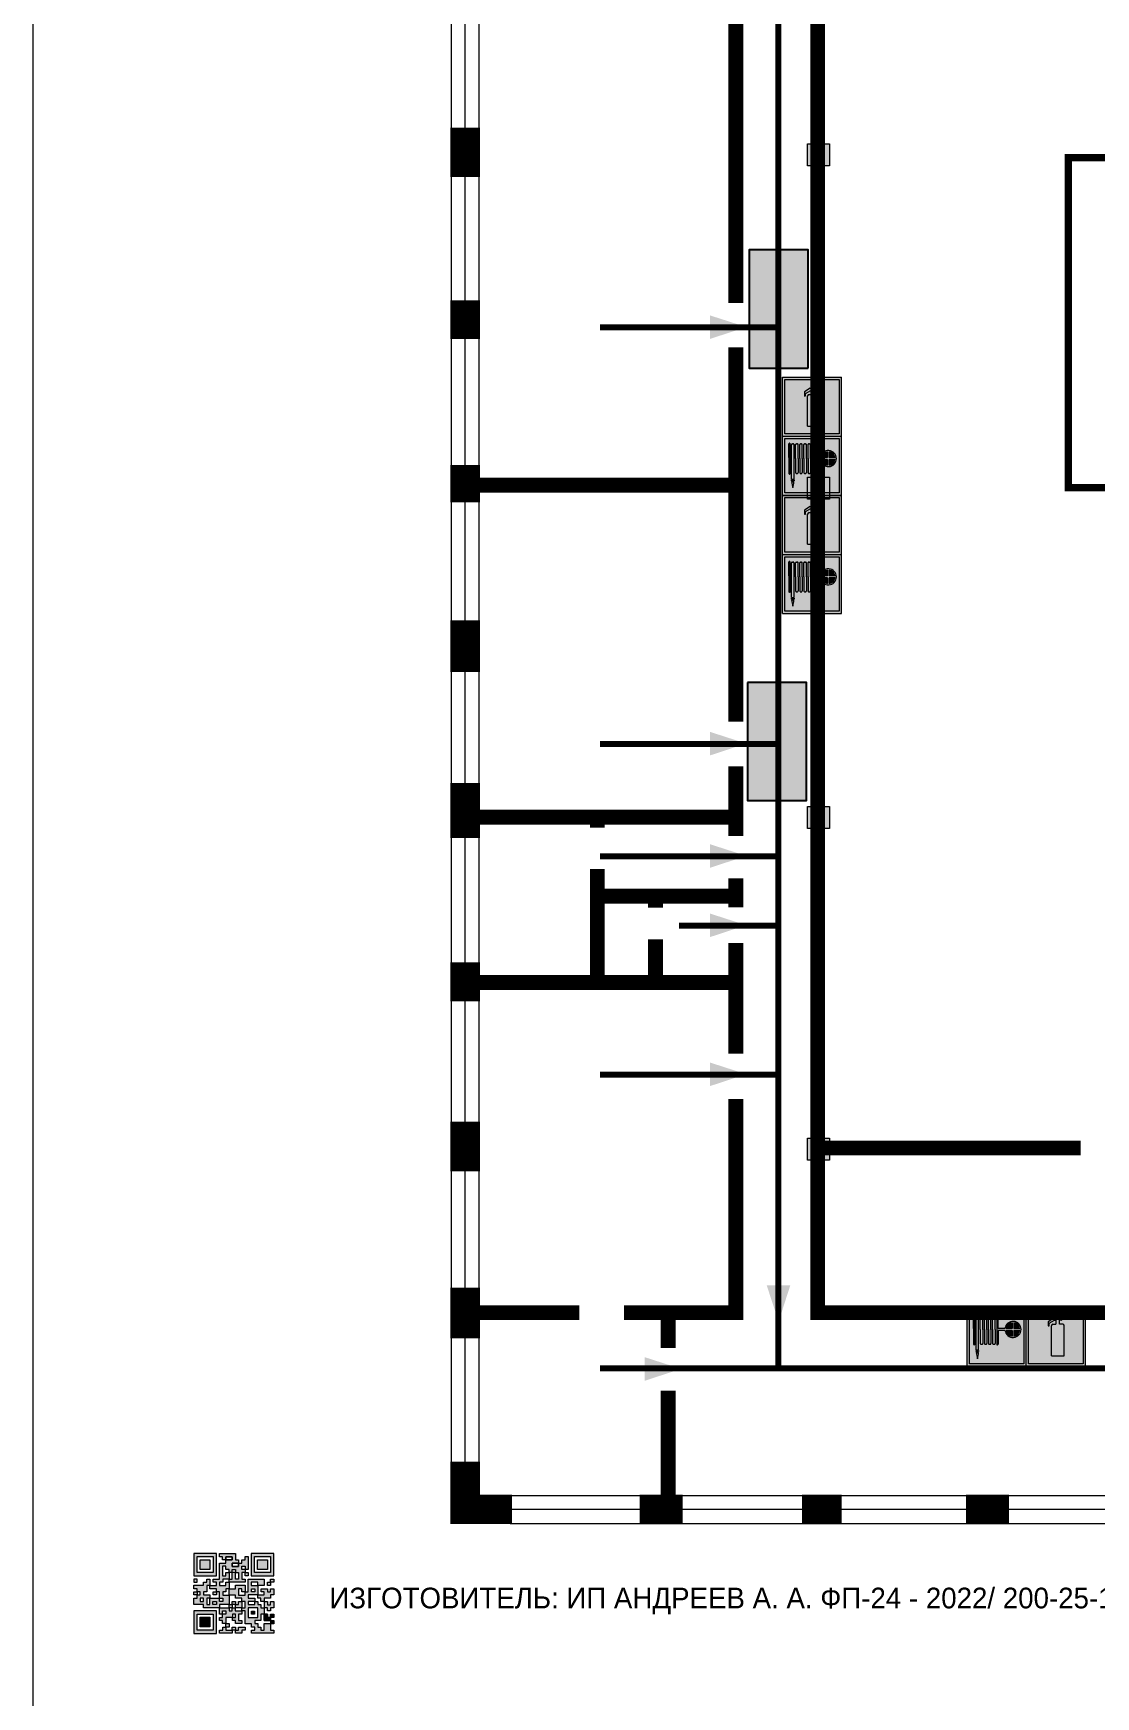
# Model space of a CAD drawing. Header units: millimetres. Extents: x 13810 to 67229, y 12374 to 21950.
# Drawn here: x 22937 to 23080.8, y 14158.6 to 14383.7 of the extents above; entities that cross this region are included whole.
import ezdxf

# ---------------------------------------------------------------- set-up
doc = ezdxf.new("R2010")
doc.units = ezdxf.units.MM
doc.layers.add('План_Штампы', color=7, linetype='Continuous')
doc.styles.add('обычный', font='arial.ttf')

# ---------------------------------------------------------------- blocks, each defined once
blk = doc.blocks.new('QR')
at = {"lineweight": 0}
h = blk.add_hatch(color=256, dxfattribs=at)
h.dxf.hatch_style = 1
h.paths.add_polyline_path([(9241.16, 2687.38), (9242.01, 2687.38), (9242.01, 2687.83), (9241.59, 2687.83), (9241.59, 2688.68), (9239.45, 2688.68), (9239.45, 2688.25), (9239.86, 2688.25), (9239.86, 2687.83), (9240.29, 2687.83), (9240.29, 2688.25), (9241.16, 2688.25), (9241.16, 2687.83), (9240.29, 2687.83), (9240.29, 2687.38), (9239.45, 2687.38), (9239.45, 2685.22), (9238.57, 2685.22), (9238.57, 2684.8), (9239.02, 2684.8), (9239.02, 2684.37), (9238.13, 2684.37), (9238.13, 2683.92), (9239.02, 2683.92), (9239.02, 2683.5), (9239.44, 2683.5), (9239.44, 2682.64), (9239.87, 2682.64), (9239.87, 2682.18), (9239.44, 2682.18), (9239.44, 2682.64), (9238.13, 2682.64), (9238.13, 2681.76), (9237.71, 2681.76), (9237.71, 2682.64), (9238.13, 2682.64), (9238.13, 2683.07), (9237.27, 2683.07), (9237.27, 2683.51), (9237.71, 2683.51), (9237.71, 2684.37), (9238.13, 2684.37), (9238.13, 2685.22), (9237.71, 2685.22), (9237.71, 2684.8), (9237.28, 2684.8), (9237.28, 2684.38), (9235.98, 2684.38), (9235.98, 2683.92), (9236.4, 2683.92), (9236.4, 2683.49), (9236.84, 2683.49), (9236.84, 2683.07), (9236.4, 2683.07), (9236.4, 2682.64), (9235.98, 2682.64), (9235.98, 2681.76), (9237.29, 2681.76), (9237.29, 2681.33), (9239.43, 2681.33), (9239.43, 2681.76), (9240.74, 2681.76), (9240.74, 2683.05), (9239.87, 2683.05), (9239.87, 2683.5), (9240.29, 2683.5), (9240.29, 2683.91), (9240.74, 2683.91), (9240.74, 2684.81), (9240.29, 2684.81), (9240.29, 2684.79), (9240.29, 2684.37), (9239.45, 2684.37), (9239.45, 2684.8), (9239.87, 2684.8), (9239.87, 2685.21), (9240.74, 2685.21), (9240.74, 2686.1), (9240.29, 2686.1), (9240.29, 2685.64), (9239.86, 2685.64), (9239.86, 2686.95), (9240.29, 2686.95), (9240.29, 2686.52), (9240.74, 2686.52), (9240.74, 2686.1), (9241.16, 2686.1), (9241.16, 2686.53), (9241.59, 2686.53), (9241.59, 2686.1), (9242.02, 2686.1), (9242.02, 2685.21), (9241.59, 2685.21), (9241.59, 2686.1), (9241.16, 2686.1), (9241.16, 2685.21), (9240.74, 2685.21), (9240.74, 2684.81), (9242.89, 2684.81), (9242.89, 2685.22), (9242.47, 2685.22), (9242.47, 2686.11), (9242.89, 2686.11), (9242.89, 2686.52), (9242.46, 2686.52), (9242.46, 2686.95), (9242.89, 2686.95), (9242.89, 2686.52), (9243.32, 2686.52), (9243.32, 2688.26), (9242.9, 2688.26), (9242.9, 2687.83), (9242.47, 2687.83), (9242.47, 2687.38), (9242.01, 2687.38), (9242.01, 2686.94), (9241.16, 2686.94)])
h.paths.add_polyline_path([(9239.02, 2682.18), (9239.02, 2681.76), (9238.54, 2681.76), (9238.54, 2682.18)], flags=16)
h.paths.add_polyline_path([(9237.27, 2682.65), (9237.27, 2682.19), (9236.83, 2682.19), (9236.83, 2682.65)], flags=16)
h = blk.add_hatch(color=256, dxfattribs=at)
h.dxf.hatch_style = 1
h.paths.add_polyline_path([(9238.15, 2687.83), (9236.83, 2687.83), (9236.83, 2686.52), (9238.15, 2686.52)], flags=0)
h.paths.add_polyline_path([(9239.01, 2685.65), (9239.01, 2688.68), (9235.98, 2688.68), (9235.98, 2685.65)])
h.paths.add_polyline_path([(9236.41, 2686.1), (9236.41, 2688.26), (9238.56, 2688.26), (9238.56, 2686.1)], flags=16)
h.paths.add_polyline_path([(9236.83, 2686.52), (9236.83, 2687.83), (9238.15, 2687.83), (9238.15, 2686.52)], flags=0)
h = blk.add_hatch(color=256, dxfattribs=at)
h.dxf.hatch_style = 1
h.paths.add_polyline_path([(9238.15, 2686.52), (9238.15, 2687.83), (9236.83, 2687.83), (9236.83, 2686.52)])
h.paths.add_polyline_path([(9245.91, 2686.52), (9245.91, 2687.83), (9244.59, 2687.83), (9244.59, 2686.52)], flags=0)
h.paths.add_polyline_path([(9246.77, 2685.65), (9246.77, 2688.68), (9243.74, 2688.68), (9243.74, 2685.65)])
h.paths.add_polyline_path([(9244.17, 2686.1), (9244.17, 2688.26), (9246.32, 2688.26), (9246.32, 2686.1)], flags=16)
h.paths.add_polyline_path([(9244.59, 2686.52), (9244.59, 2687.83), (9245.91, 2687.83), (9245.91, 2686.52)], flags=0)
h = blk.add_hatch(color=256, dxfattribs=at)
h.dxf.hatch_style = 1
h.paths.add_polyline_path([(9240.75, 2681.76), (9240.75, 2681.35), (9241.17, 2681.35), (9241.17, 2681.76)])
h.paths.add_polyline_path([(9241.6, 2682.18), (9241.17, 2682.18), (9241.17, 2681.76), (9241.6, 2681.76)])
h.paths.add_polyline_path([(9242.47, 2681.34), (9242.47, 2682.19), (9242.02, 2682.19), (9242.02, 2681.76), (9241.6, 2681.76), (9241.6, 2681.34)])
h.paths.add_polyline_path([(9239.87, 2678.3), (9239.44, 2678.3), (9239.44, 2677.89), (9241.17, 2677.89), (9241.17, 2678.3), (9240.28, 2678.3), (9240.28, 2678.73), (9239.87, 2678.73)])
h.paths.add_polyline_path([(9240.75, 2678.73), (9240.75, 2679.19), (9240.28, 2679.19), (9240.28, 2678.73)])
h.paths.add_polyline_path([(9241.6, 2678.73), (9241.17, 2678.73), (9241.17, 2678.3), (9241.6, 2678.3)])
h.paths.add_polyline_path([(9242.02, 2678.3), (9241.6, 2678.3), (9241.6, 2677.89), (9242.48, 2677.89), (9242.48, 2678.31), (9242.9, 2678.31), (9242.9, 2678.73), (9242.02, 2678.73)])
h.paths.add_polyline_path([(9246.36, 2684.37), (9246.36, 2684.79), (9245.93, 2684.79), (9245.93, 2684.37)])
h.paths.add_polyline_path([(9246.78, 2685.2), (9246.36, 2685.2), (9246.36, 2684.79), (9246.78, 2684.79)])
h.paths.add_polyline_path([(9245.91, 2687.83), (9244.59, 2687.83), (9244.59, 2686.52), (9245.91, 2686.52)])
h = blk.add_hatch(color=256, dxfattribs=at)
h.dxf.hatch_style = 1
h.paths.add_polyline_path([(9243.32, 2686.11), (9242.89, 2686.11), (9242.89, 2685.64), (9243.32, 2685.64)])
h.paths.add_polyline_path([(9239.02, 2683.07), (9239.02, 2683.5), (9238.56, 2683.5), (9238.56, 2683.07)])
h.paths.add_polyline_path([(9236.4, 2684.8), (9236.4, 2685.22), (9235.98, 2685.22), (9235.98, 2684.8)])
h.paths.add_polyline_path([(9236.4, 2683.07), (9236.4, 2683.49), (9235.98, 2683.49), (9235.98, 2683.07)])
h = blk.add_hatch(color=256, dxfattribs=at)
h.dxf.hatch_style = 1
h.paths.add_polyline_path([(9243.32, 2682.64), (9243.32, 2683.07), (9244.62, 2683.07), (9244.62, 2684.37), (9243.74, 2684.37), (9243.74, 2684.8), (9244.62, 2684.8), (9244.62, 2684.37), (9245.48, 2684.37), (9245.48, 2685.22), (9243.32, 2685.22), (9243.32, 2683.5), (9242.89, 2683.5), (9242.89, 2683.06), (9242.01, 2683.06), (9242.01, 2683.91), (9242.47, 2683.91), (9242.47, 2683.5), (9242.89, 2683.5), (9242.89, 2684.38), (9241.59, 2684.38), (9241.59, 2683.91), (9240.74, 2683.91), (9240.74, 2683.05), (9241.59, 2683.05), (9241.59, 2682.64), (9242.47, 2682.64), (9242.47, 2682.19), (9242.91, 2682.19), (9242.91, 2681.34), (9242.48, 2681.34), (9242.48, 2680.91), (9242.91, 2680.91), (9242.91, 2679.17), (9243.75, 2679.17), (9243.75, 2678.73), (9244.2, 2678.73), (9244.2, 2678.3), (9243.75, 2678.3), (9243.75, 2677.88), (9246.78, 2677.88), (9246.78, 2678.3), (9246.35, 2678.3), (9246.35, 2679.19), (9245.48, 2679.19), (9245.48, 2678.31), (9245.05, 2678.31), (9245.05, 2678.73), (9244.62, 2678.73), (9244.62, 2679.19), (9244.2, 2679.19), (9244.2, 2679.61), (9245.05, 2679.61), (9245.05, 2680.46), (9245.48, 2680.46), (9245.48, 2681.34), (9245.04, 2681.34), (9245.04, 2681.76), (9244.63, 2681.76), (9244.63, 2682.19), (9244.21, 2682.19), (9244.21, 2681.76), (9243.32, 2681.76), (9243.32, 2682.19), (9244.21, 2682.19), (9244.21, 2682.64)])
h.paths.add_polyline_path([(9243.75, 2683.49), (9243.75, 2683.92), (9244.21, 2683.92), (9244.21, 2683.49)], flags=16)
h.paths.add_polyline_path([(9243.32, 2681.34), (9244.63, 2681.34), (9244.63, 2680.04), (9243.32, 2680.04)], flags=16)
h.paths.add_polyline_path([(9243.76, 2680.89), (9244.18, 2680.89), (9244.18, 2680.48), (9243.76, 2680.48)], flags=0)
h = blk.add_hatch(color=256, dxfattribs=at)
h.dxf.hatch_style = 1
h.paths.add_polyline_path([(9246.36, 2683.07), (9246.78, 2683.07), (9246.78, 2683.92), (9246.36, 2683.92), (9246.36, 2683.49), (9245.92, 2683.49), (9245.92, 2683.92), (9245.06, 2683.92), (9245.06, 2683.49), (9245.48, 2683.49), (9245.48, 2683.07), (9244.62, 2683.07), (9244.62, 2682.65), (9245.05, 2682.65), (9245.05, 2682.18), (9245.48, 2682.18), (9245.48, 2682.65), (9246.36, 2682.65)])
h.paths.add_polyline_path([(9246.78, 2682.18), (9246.36, 2682.18), (9246.36, 2681.75), (9245.92, 2681.75), (9245.92, 2682.18), (9245.48, 2682.18), (9245.48, 2681.34), (9245.48, 2681.34), (9245.94, 2681.34), (9245.94, 2680.91), (9246.36, 2680.91), (9246.36, 2681.34), (9246.78, 2681.34)])
h = blk.add_hatch(color=256, dxfattribs=at)
h.dxf.hatch_style = 1
h.paths.add_polyline_path([(9235.98, 2680.9), (9235.98, 2677.86), (9239.02, 2677.86), (9239.02, 2680.9)])
h.paths.add_polyline_path([(9238.57, 2680.48), (9238.57, 2678.32), (9236.41, 2678.32), (9236.41, 2680.48)], flags=16)
h.paths.add_polyline_path([(9238.15, 2680.05), (9238.15, 2678.74), (9236.83, 2678.74), (9236.83, 2680.05)], flags=0)
h = blk.add_hatch(color=256, dxfattribs=at)
h.dxf.hatch_style = 1
h.paths.add_polyline_path([(9242.02, 2680.46), (9242.48, 2680.46), (9242.48, 2680.91), (9241.58, 2680.91), (9241.58, 2681.35), (9241.17, 2681.35), (9241.17, 2680.91), (9240.75, 2680.91), (9240.75, 2681.33), (9239.43, 2681.33), (9239.43, 2680.46), (9239.86, 2680.46), (9239.86, 2680.92), (9240.3, 2680.92), (9240.3, 2680.46), (9239.86, 2680.46), (9239.86, 2680.04), (9239.44, 2680.04), (9239.44, 2679.62), (9239.86, 2679.62), (9239.86, 2679.19), (9240.29, 2679.19), (9240.29, 2680.03), (9241.18, 2680.03), (9241.18, 2680.47), (9241.6, 2680.47), (9241.6, 2680.03), (9241.18, 2680.03), (9241.18, 2679.61), (9241.6, 2679.61), (9241.6, 2679.19), (9242.47, 2679.19), (9242.47, 2679.6), (9242.02, 2679.6)])
h = blk.add_hatch(color=256, dxfattribs=at)
h.dxf.hatch_style = 1
h.paths.add_polyline_path([(9244.18, 2680.48), (9244.18, 2680.89), (9243.76, 2680.89), (9243.76, 2680.48)])
h = blk.add_hatch(color=256, dxfattribs=at)
h.dxf.hatch_style = 1
h.paths.add_polyline_path([(9238.15, 2680.05), (9236.83, 2680.05), (9236.83, 2678.74), (9238.15, 2678.74)])
h = blk.add_hatch(color=256, dxfattribs=at)
h.dxf.hatch_style = 1
h.paths.add_polyline_path([(9245.93, 2680.04), (9245.93, 2680.46), (9245.48, 2680.46), (9245.48, 2679.62), (9246.35, 2679.62), (9246.35, 2680.04)])
h.paths.add_polyline_path([(9246.78, 2680.04), (9246.78, 2680.46), (9246.35, 2680.46), (9246.35, 2680.04)])
h.paths.add_polyline_path([(9246.78, 2679.18), (9246.78, 2679.62), (9246.35, 2679.62), (9246.35, 2679.18)])
for points in [[(9237.71, 2685.22), (9238.13, 2685.22), (9238.13, 2684.37), (9237.71, 2684.37), (9237.71, 2683.51), (9237.27, 2683.51), (9237.27, 2683.07), (9238.13, 2683.07), (9238.13, 2682.64), (9237.71, 2682.64), (9237.71, 2681.76), (9238.13, 2681.76), (9238.13, 2682.64), (9239.44, 2682.64), (9239.44, 2683.5), (9239.02, 2683.5), (9239.02, 2683.07), (9238.56, 2683.07), (9238.56, 2683.5), (9239.02, 2683.5), (9239.02, 2683.92), (9238.13, 2683.92), (9238.13, 2684.37), (9239.02, 2684.37), (9239.02, 2684.8), (9238.57, 2684.8), (9238.57, 2685.22), (9239.45, 2685.22), (9239.45, 2687.38), (9240.29, 2687.38), (9240.29, 2687.83), (9239.86, 2687.83), (9239.86, 2688.25), (9239.45, 2688.25), (9239.45, 2688.68), (9241.59, 2688.68), (9241.59, 2687.83), (9242.01, 2687.83), (9242.01, 2687.38), (9242.47, 2687.38), (9242.47, 2687.83), (9242.9, 2687.83), (9242.9, 2688.26), (9243.32, 2688.26), (9243.32, 2686.52), (9242.89, 2686.52), (9242.89, 2686.11), (9243.32, 2686.11), (9243.32, 2685.64), (9242.89, 2685.64), (9242.89, 2686.11), (9242.47, 2686.11), (9242.47, 2685.22), (9242.89, 2685.22), (9242.89, 2684.81), (9240.74, 2684.81), (9240.74, 2683.91), (9241.59, 2683.91), (9241.59, 2684.38), (9242.89, 2684.38), (9242.89, 2683.5), (9242.47, 2683.5), (9242.47, 2683.91), (9242.01, 2683.91), (9242.01, 2683.06), (9242.89, 2683.06), (9242.89, 2683.5), (9243.32, 2683.5), (9243.32, 2685.22), (9245.48, 2685.22), (9245.48, 2684.37), (9244.62, 2684.37), (9244.62, 2683.07), (9245.48, 2683.07), (9245.48, 2683.49), (9245.06, 2683.49), (9245.06, 2683.92), (9245.92, 2683.92), (9245.92, 2683.49), (9246.36, 2683.49), (9246.36, 2683.92), (9246.78, 2683.92), (9246.78, 2683.07), (9246.36, 2683.07), (9246.36, 2682.65), (9245.48, 2682.65), (9245.48, 2682.18), (9245.92, 2682.18), (9245.92, 2681.75), (9246.36, 2681.75), (9246.36, 2682.18), (9246.78, 2682.18), (9246.78, 2681.34), (9246.36, 2681.34), (9246.36, 2680.91), (9245.94, 2680.91), (9245.94, 2681.34), (9245.48, 2681.34), (9245.48, 2680.46), (9245.93, 2680.46), (9245.93, 2680.04), (9246.35, 2680.04), (9246.35, 2680.46), (9246.78, 2680.46), (9246.78, 2680.04), (9246.78, 2680.04), (9246.35, 2680.04), (9246.35, 2679.62), (9246.78, 2679.62), (9246.78, 2679.18), (9246.35, 2679.18), (9246.35, 2678.3), (9246.78, 2678.3), (9246.78, 2677.88), (9243.75, 2677.88), (9243.75, 2678.3), (9244.2, 2678.3), (9244.2, 2678.73), (9243.75, 2678.73), (9243.75, 2679.17), (9242.91, 2679.17), (9242.91, 2680.91), (9242.48, 2680.91), (9242.48, 2680.46), (9242.02, 2680.46), (9242.02, 2679.6), (9242.47, 2679.6), (9242.47, 2679.19), (9241.6, 2679.19), (9241.6, 2679.61), (9241.18, 2679.61), (9241.18, 2680.03), (9240.29, 2680.03), (9240.29, 2679.19), (9240.75, 2679.19), (9240.75, 2678.73), (9240.28, 2678.73), (9240.28, 2678.3), (9241.17, 2678.3), (9241.17, 2678.73), (9241.6, 2678.73), (9241.6, 2678.3), (9242.02, 2678.3), (9242.02, 2678.73), (9242.9, 2678.73), (9242.9, 2678.31), (9242.48, 2678.31), (9242.48, 2677.89), (9241.6, 2677.89), (9241.6, 2678.3), (9241.17, 2678.3), (9241.17, 2677.89), (9239.44, 2677.89), (9239.44, 2678.3), (9239.87, 2678.3), (9239.87, 2678.73), (9240.28, 2678.73), (9240.28, 2679.19), (9240.29, 2679.19), (9239.86, 2679.19), (9239.86, 2679.62), (9239.44, 2679.62), (9239.44, 2680.04), (9239.86, 2680.04), (9239.86, 2680.46), (9239.43, 2680.46), (9239.43, 2681.33), (9237.29, 2681.33), (9237.29, 2681.76), (9235.98, 2681.76), (9235.98, 2682.64), (9236.4, 2682.64), (9236.4, 2683.07), (9235.98, 2683.07), (9235.98, 2683.49), (9236.4, 2683.49), (9236.4, 2683.92), (9235.98, 2683.92), (9235.98, 2684.38), (9237.28, 2684.38), (9237.28, 2684.8), (9237.71, 2684.8), (9237.71, 2685.22), (9237.92, 2685.22)], [(9240.74, 2685.21), (9239.87, 2685.21), (9239.87, 2684.8), (9239.45, 2684.8), (9239.45, 2684.37), (9240.29, 2684.37), (9240.29, 2684.79), (9240.29, 2684.81), (9240.74, 2684.81), (9240.74, 2685.21), (9239.87, 2685.21)], [(9240.74, 2686.1), (9240.74, 2686.52), (9240.29, 2686.52), (9240.29, 2686.95), (9239.86, 2686.95), (9239.86, 2685.64), (9240.29, 2685.64), (9240.29, 2686.1), (9240.74, 2686.1), (9240.74, 2686.52)], [(9240.74, 2683.05), (9240.74, 2681.76), (9239.43, 2681.76), (9239.43, 2681.33), (9240.75, 2681.33), (9240.75, 2681.35), (9240.75, 2680.91), (9241.17, 2680.91), (9241.17, 2681.35), (9241.58, 2681.35), (9241.58, 2680.91), (9242.48, 2680.91), (9242.48, 2681.34), (9242.91, 2681.34), (9242.91, 2682.19), (9242.47, 2682.19), (9242.47, 2682.64), (9241.59, 2682.64), (9241.59, 2683.05), (9240.74, 2683.05)], [(9240.74, 2683.91), (9240.29, 2683.91), (9240.29, 2683.5), (9239.87, 2683.5), (9239.87, 2683.05), (9240.74, 2683.05), (9240.74, 2683.91)], [(9244.62, 2683.07), (9243.32, 2683.07), (9243.32, 2682.64), (9244.21, 2682.64), (9244.21, 2682.19), (9243.32, 2682.19), (9243.32, 2681.76), (9244.21, 2681.76), (9244.21, 2682.19), (9244.63, 2682.19), (9244.63, 2681.76), (9245.04, 2681.76), (9245.04, 2681.34), (9245.48, 2681.34)], [(9244.62, 2684.37), (9244.62, 2684.8), (9243.74, 2684.8), (9243.74, 2684.37), (9244.62, 2684.37)], [(9245.48, 2682.18), (9245.05, 2682.18), (9245.05, 2682.65), (9244.62, 2682.65), (9244.62, 2683.07)], [(9239.86, 2680.46), (9239.86, 2680.92), (9240.3, 2680.92), (9240.3, 2680.46), (9239.86, 2680.46)], [(9241.6, 2681.76), (9242.02, 2681.76), (9242.02, 2682.19), (9242.47, 2682.19), (9242.47, 2681.34), (9241.6, 2681.34), (9241.6, 2681.76)], [(9245.48, 2682.18), (9245.48, 2681.34)], [(9245.48, 2680.46), (9245.05, 2680.46), (9245.05, 2679.61), (9244.2, 2679.61), (9244.2, 2679.19), (9244.62, 2679.19), (9244.62, 2678.73), (9245.05, 2678.73), (9245.05, 2678.31), (9245.48, 2678.31), (9245.48, 2679.19), (9246.35, 2679.19), (9246.35, 2679.07)], [(9246.35, 2679.62), (9245.48, 2679.62), (9245.48, 2680.46)], [(9245.48, 2680.46), (9245.48, 2679.62), (9246.35, 2679.62), (9246.35, 2680.04), (9245.93, 2680.04), (9245.93, 2680.46), (9245.48, 2680.46), (9245.48, 2679.62)], [(9246.35, 2679.62), (9246.35, 2679.18)]]:
    blk.add_lwpolyline(points, dxfattribs=at)
for points in [[(9235.98, 2685.65), (9239.01, 2685.65), (9239.01, 2688.68), (9235.98, 2688.68)], [(9236.41, 2688.26), (9238.56, 2688.26), (9238.56, 2686.1), (9236.41, 2686.1)], [(9236.83, 2687.83), (9238.15, 2687.83), (9238.15, 2686.52), (9236.83, 2686.52)], [(9240.29, 2687.83), (9241.16, 2687.83), (9241.16, 2688.25), (9240.29, 2688.25)], [(9240.29, 2688.25), (9241.16, 2688.25), (9241.16, 2687.83), (9240.29, 2687.83)], [(9243.74, 2685.65), (9246.77, 2685.65), (9246.77, 2688.68), (9243.74, 2688.68)], [(9244.17, 2688.26), (9246.32, 2688.26), (9246.32, 2686.1), (9244.17, 2686.1)], [(9244.59, 2687.83), (9245.91, 2687.83), (9245.91, 2686.52), (9244.59, 2686.52)], [(9235.98, 2684.8), (9236.4, 2684.8), (9236.4, 2685.22), (9235.98, 2685.22)], [(9241.16, 2686.1), (9240.74, 2686.1), (9240.74, 2685.21), (9241.16, 2685.21)], [(9242.01, 2687.38), (9241.16, 2687.38), (9241.16, 2686.94), (9242.01, 2686.94)], [(9241.16, 2687.38), (9242.01, 2687.38), (9242.01, 2686.94), (9241.16, 2686.94)], [(9241.16, 2686.53), (9241.59, 2686.53), (9241.59, 2686.1), (9241.16, 2686.1)], [(9241.59, 2686.1), (9242.02, 2686.1), (9242.02, 2685.21), (9241.59, 2685.21)], [(9242.89, 2686.52), (9242.46, 2686.52), (9242.46, 2686.95), (9242.89, 2686.95)], [(9246.36, 2685.2), (9246.78, 2685.2), (9246.78, 2684.79), (9246.36, 2684.79)], [(9236.4, 2683.07), (9236.84, 2683.07), (9236.84, 2683.49), (9236.4, 2683.49)], [(9243.75, 2683.92), (9244.21, 2683.92), (9244.21, 2683.49), (9243.75, 2683.49)], [(9245.93, 2684.79), (9246.36, 2684.79), (9246.36, 2684.37), (9245.93, 2684.37)], [(9235.98, 2677.86), (9239.02, 2677.86), (9239.02, 2680.9), (9235.98, 2680.9)], [(9236.83, 2682.19), (9237.27, 2682.19), (9237.27, 2682.65), (9236.83, 2682.65)], [(9238.54, 2682.18), (9239.02, 2682.18), (9239.02, 2681.76), (9238.54, 2681.76)], [(9239.44, 2682.64), (9239.87, 2682.64), (9239.87, 2682.18), (9239.44, 2682.18)], [(9240.75, 2681.76), (9241.17, 2681.76), (9241.17, 2681.35), (9240.75, 2681.35)], [(9241.17, 2682.18), (9241.6, 2682.18), (9241.6, 2681.76), (9241.17, 2681.76)], [(9243.32, 2680.04), (9244.63, 2680.04), (9244.63, 2681.34), (9243.32, 2681.34)], [(9243.76, 2680.89), (9244.18, 2680.89), (9244.18, 2680.48), (9243.76, 2680.48)], [(9236.41, 2680.48), (9238.57, 2680.48), (9238.57, 2678.32), (9236.41, 2678.32)], [(9236.83, 2680.05), (9238.15, 2680.05), (9238.15, 2678.74), (9236.83, 2678.74)], [(9241.18, 2680.03), (9241.6, 2680.03), (9241.6, 2680.47), (9241.18, 2680.47)]]:
    blk.add_lwpolyline(points, close=True, dxfattribs=at)
blk = doc.blocks.new('A$C32E8229D')
at = {"true_color": 0xffffff}
blk.add_hatch(color=7, dxfattribs=at).paths.add_polyline_path([(0, 0), (0, -8), (16, -8), (16, 0)])
h = blk.add_hatch(color=126)
h.paths.add_polyline_path([(0.2, -0.2), (15.8, -0.2), (15.8, -7.8), (0.2, -7.8)])
h.paths.add_polyline_path([(13.49, -2.05), (12.08, -2.05), (11.37, -2.63, 0.162397), (11.29, -2.84), (11.29, -3.63), (10.35, -3.63), (10.35, -4.05), (11.68, -4.05), (11.68, -3.48), (12.26, -4.28), (11.29, -5.1), (11.29, -6.78), (11.85, -6.78), (11.85, -5.44), (12.8, -4.64), (12.8, -5.94), (14.46, -5.94), (14.46, -5.39), (13.45, -5.39), (13.45, -3.97), (12.46, -2.59), (13.15, -2.59), (13.69, -3.34), (14.18, -3)], flags=16)
h.paths.add_polyline_path([(10.74, -1.82, 1), (11.8, -1.82, 1)], flags=16)
h.paths.add_polyline_path([(9.39, -3.59), (5.99, -3.59), (6.56, -3.03), (5.91, -3.03), (5.1, -3.83), (5.91, -4.64), (6.56, -4.64), (5.99, -4.09), (9.39, -4.09)], flags=16)
h.paths.add_polyline_path([(4.29, -1.08), (1.72, -1.08), (1.72, -6.6), (4.29, -6.6)], flags=16)
at = {"color": 126}
blk.add_lwpolyline([(16, -8), (0, -8), (0, 0), (16, 0)], close=True, dxfattribs=at)
blk = doc.blocks.new('A$C37112FD5')
at = {"true_color": 0xf5f5ff}
h = blk.add_hatch(color=7, dxfattribs=at)
h.dxf.hatch_style = 1
h.paths.add_polyline_path([(12.8, -7.4), (0, -7.4), (0, -20.2), (12.8, -20.2)])
h.paths.add_polyline_path([(12.29, -7.91), (12.29, -19.69), (0.51, -19.69), (0.51, -7.91)], flags=16)
h.paths.add_polyline_path([(4.98, -9.04, -0.42597), (5.17, -9.22), (5.17, -12.25), (5.17, -15.29, -0.432244), (4.98, -15.47), (4.83, -15.47, -0.42597), (4.64, -15.29), (4.64, -12.25), (4.64, -9.22, -0.432244), (4.83, -9.04)], flags=0)
h.paths.add_polyline_path([(4.28, -9.22), (4.28, -12.25), (4.28, -15.29, -0.432244), (4.09, -15.47), (3.94, -15.47, -0.42597), (3.75, -15.29), (3.75, -12.25), (3.75, -9.22, -0.432244), (3.94, -9.04), (4.09, -9.04, -0.42597)], flags=0)
h.paths.add_polyline_path([(5.72, -9.04), (5.87, -9.04, -0.42597), (6.06, -9.22), (6.06, -12.25), (6.06, -15.29, -0.432244), (5.87, -15.47), (5.72, -15.47, -0.42597), (5.53, -15.29), (5.53, -12.25), (5.53, -9.22, -0.432244)], flags=0)
h.paths.add_polyline_path([(6.42, -8.9), (6.5, -8.9, -0.42597), (6.69, -9.08), (6.69, -12.03), (8.21, -12.03, -15.824349), (8.21, -12.47), (6.69, -12.47), (6.69, -15.42, -0.432244), (6.5, -15.6), (6.42, -15.6)], flags=0)
h.paths.add_polyline_path([(3.39, -9.22), (3.39, -12.25), (3.39, -15.29, -0.432244), (3.2, -15.47), (3.05, -15.47, -0.42597), (2.85, -15.29), (2.85, -12.25), (2.85, -9.22, -0.432244), (3.05, -9.04), (3.2, -9.04, -0.42597)], flags=0)
h.paths.add_polyline_path([(2.5, -9.22), (2.5, -16.71), (1.96, -16.71), (1.96, -9.22, -0.432244), (2.15, -9.04), (2.31, -9.04, -0.42597)], flags=0)
h.paths.add_polyline_path([(1.61, -8.9), (1.61, -15.6), (1.57, -15.6, -0.42597), (1.37, -15.42), (1.37, -12.03), (1.37, -9.09, -0.432244), (1.57, -8.9)], flags=0)
h.paths.add_polyline_path([(9.76, -10.81), (9.76, -12.03), (8.49, -12.03, -0.336371)], flags=0)
h.paths.add_polyline_path([(8.49, -12.47), (9.76, -12.47), (9.76, -13.7, -0.336371)], flags=0)
h.paths.add_polyline_path([(10.11, -10.81, -0.336371), (11.38, -12.03), (10.11, -12.03)], flags=0)
h.paths.add_polyline_path([(10.11, -12.47), (11.38, -12.47, -0.336371), (10.11, -13.7)], flags=0)
h.paths.add_polyline_path([(2.5, -16.84), (2.5, -17.05), (1.97, -17.05), (1.97, -16.84)], flags=0)
h.paths.add_polyline_path([(2.5, -17.24, -0.033778), (2.24, -18.6, -0.033778), (1.97, -17.24)], flags=0)
h = blk.add_hatch(color=242)
h.dxf.hatch_style = 1
h.paths.add_polyline_path([(12.29, -7.91), (0.51, -7.91), (0.51, -19.69), (12.29, -19.69)])
h.paths.add_polyline_path([(6.42, -15.6), (6.42, -8.9), (6.5, -8.9, -0.42597), (6.69, -9.08), (6.69, -12.03), (8.21, -12.03, -15.824349), (8.21, -12.47), (6.69, -12.47), (6.69, -15.42, -0.432244), (6.5, -15.6)], flags=16)
h.paths.add_polyline_path([(5.87, -15.47), (5.72, -15.47, -0.42597), (5.53, -15.29), (5.53, -12.25), (5.53, -9.22, -0.432244), (5.72, -9.04), (5.87, -9.04, -0.42597), (6.06, -9.22), (6.06, -12.25), (6.06, -15.29, -0.432244)], flags=16)
h.paths.add_polyline_path([(4.98, -15.47), (4.83, -15.47, -0.42597), (4.64, -15.29), (4.64, -12.25), (4.64, -9.22, -0.432244), (4.83, -9.04), (4.98, -9.04, -0.42597), (5.17, -9.22), (5.17, -12.25), (5.17, -15.29, -0.432244)], flags=16)
h.paths.add_polyline_path([(4.09, -15.47), (3.94, -15.47, -0.42597), (3.75, -15.29), (3.75, -12.25), (3.75, -9.22, -0.432244), (3.94, -9.04), (4.09, -9.04, -0.42597), (4.28, -9.22), (4.28, -12.25), (4.28, -15.29, -0.432244)], flags=16)
h.paths.add_polyline_path([(3.2, -15.47), (3.05, -15.47, -0.42597), (2.85, -15.29), (2.85, -12.25), (2.85, -9.22, -0.432244), (3.05, -9.04), (3.2, -9.04, -0.42597), (3.39, -9.22), (3.39, -12.25), (3.39, -15.29, -0.432244)], flags=16)
h.paths.add_polyline_path([(2.5, -17.05), (1.97, -17.05), (1.97, -16.84), (2.5, -16.84)], flags=16)
h.paths.add_polyline_path([(2.5, -17.24, -0.033778), (2.24, -18.6, -0.033778), (1.97, -17.24)], flags=16)
h.paths.add_polyline_path([(2.5, -16.71), (1.96, -16.71), (1.96, -9.22, -0.432244), (2.15, -9.04), (2.31, -9.04, -0.42597), (2.5, -9.22)], flags=16)
h.paths.add_polyline_path([(1.61, -15.6), (1.57, -15.6, -0.42597), (1.37, -15.42), (1.37, -12.03), (1.37, -9.09, -0.432244), (1.57, -8.9), (1.61, -8.9)], flags=16)
h.paths.add_polyline_path([(8.49, -12.47), (9.76, -12.47), (9.76, -13.7, -0.336371)], flags=0)
h.paths.add_polyline_path([(10.11, -13.7), (10.11, -12.47), (11.38, -12.47, -0.336371)], flags=0)
h.paths.add_polyline_path([(8.49, -12.03, -0.336371), (9.76, -10.81), (9.76, -12.03)], flags=0)
h.paths.add_polyline_path([(10.11, -12.03), (10.11, -10.81, -0.336371), (11.38, -12.03)], flags=0)
h = blk.add_hatch(color=7, dxfattribs=at)
h.dxf.hatch_style = 1
h.paths.add_polyline_path([(1.61, -8.9), (1.57, -8.9, 0.432244), (1.37, -9.09), (1.37, -12.03), (1.37, -15.42, 0.42597), (1.57, -15.6), (1.61, -15.6)])
h.paths.add_polyline_path([(2.5, -9.22, 0.42597), (2.31, -9.04), (2.15, -9.04, 0.432244), (1.96, -9.22), (1.96, -16.71), (2.5, -16.71)])
h.paths.add_polyline_path([(2.5, -16.84), (1.97, -16.84), (1.97, -17.05), (2.5, -17.05)])
h.paths.add_polyline_path([(2.5, -17.24), (1.97, -17.24, 0.033778), (2.24, -18.6, 0.033778)])
h.paths.add_polyline_path([(3.39, -12.25), (3.39, -9.22, 0.42597), (3.2, -9.04), (3.05, -9.04, 0.432244), (2.85, -9.22), (2.85, -12.25), (2.85, -15.29, 0.42597), (3.05, -15.47), (3.2, -15.47, 0.432244), (3.39, -15.29)])
h.paths.add_polyline_path([(4.28, -12.25), (4.28, -9.22, 0.42597), (4.09, -9.04), (3.94, -9.04, 0.432244), (3.75, -9.22), (3.75, -12.25), (3.75, -15.29, 0.42597), (3.94, -15.47), (4.09, -15.47, 0.432244), (4.28, -15.29)])
h.paths.add_polyline_path([(5.17, -12.25), (5.17, -9.22, 0.42597), (4.98, -9.04), (4.83, -9.04, 0.432244), (4.64, -9.22), (4.64, -12.25), (4.64, -15.29, 0.42597), (4.83, -15.47), (4.98, -15.47, 0.432244), (5.17, -15.29)])
h.paths.add_polyline_path([(6.06, -12.25), (6.06, -9.22, 0.42597), (5.87, -9.04), (5.72, -9.04, 0.432244), (5.53, -9.22), (5.53, -12.25), (5.53, -15.29, 0.42597), (5.72, -15.47), (5.87, -15.47, 0.432244), (6.06, -15.29)])
h.paths.add_polyline_path([(6.69, -12.47), (8.21, -12.47, 15.824349), (8.21, -12.03), (6.69, -12.03), (6.69, -9.08, 0.42597), (6.5, -8.9), (6.42, -8.9), (6.42, -15.6), (6.5, -15.6, 0.432244), (6.69, -15.42)])
h.paths.add_polyline_path([(8.49, -12.47), (9.76, -12.47), (9.76, -13.7, -0.336371)], flags=16)
h.paths.add_polyline_path([(8.49, -12.03, -0.336371), (9.76, -10.81), (9.76, -12.03)], flags=16)
h.paths.add_polyline_path([(10.11, -12.47), (11.38, -12.47, -0.336371), (10.11, -13.7)], flags=16)
h.paths.add_polyline_path([(10.11, -12.03), (10.11, -10.81, -0.336371), (11.38, -12.03)], flags=16)
h = blk.add_hatch(color=242)
h.dxf.hatch_style = 1
h.paths.add_polyline_path([(9.76, -10.81, 0.336371), (8.49, -12.03), (9.76, -12.03)])
h.paths.add_polyline_path([(10.11, -10.81), (10.11, -12.03), (11.38, -12.03, 0.336371)])
h.paths.add_polyline_path([(11.38, -12.47), (10.11, -12.47), (10.11, -13.7, 0.336371)])
h.paths.add_polyline_path([(9.76, -12.47), (8.49, -12.47, 0.336371), (9.76, -13.7)])
at = {"color": 242, "lineweight": 5}
for p, q in [((0, -20.2), (0, -7.4)), ((0, -7.4), (12.8, -7.4)), ((1.37, -12.03), (1.37, -9.08)), ((1.57, -8.9), (1.61, -8.9)), ((1.61, -8.9), (1.61, -15.6)), ((1.96, -16.71), (1.96, -9.22)), ((2.15, -9.04), (2.31, -9.04)), ((2.5, -16.71), (2.5, -9.22)), ((2.85, -12.25), (2.85, -9.22)), ((3.05, -9.04), (3.2, -9.04)), ((3.39, -12.25), (3.39, -9.22)), ((3.75, -12.25), (3.75, -9.22)), ((3.94, -9.04), (4.09, -9.04)), ((4.28, -12.25), (4.28, -9.22)), ((4.64, -12.25), (4.64, -9.22)), ((4.83, -9.04), (4.98, -9.04)), ((5.17, -12.25), (5.17, -9.22)), ((5.53, -12.25), (5.53, -9.22)), ((5.72, -9.04), (5.87, -9.04)), ((6.06, -12.25), (6.06, -9.22)), ((6.42, -8.9), (6.42, -15.6)), ((6.5, -8.9), (6.42, -8.9)), ((6.69, -12.03), (6.69, -9.08)), ((12.8, -20.2), (12.8, -7.4)), ((1.37, -12.03), (1.37, -15.42)), ((2.85, -12.25), (2.85, -15.29)), ((3.39, -12.25), (3.39, -15.29)), ((3.75, -12.25), (3.75, -15.29)), ((4.28, -12.25), (4.28, -15.29)), ((4.64, -12.25), (4.64, -15.29)), ((5.17, -12.25), (5.17, -15.29)), ((5.53, -12.25), (5.53, -15.29)), ((6.06, -12.25), (6.06, -15.29)), ((8.21, -12.03), (6.69, -12.03)), ((8.21, -12.47), (6.69, -12.47)), ((6.69, -12.47), (6.69, -15.42)), ((9.76, -12.03), (8.49, -12.03)), ((9.76, -12.47), (8.49, -12.47)), ((9.76, -10.81), (9.76, -12.03)), ((9.76, -12.47), (9.76, -13.7)), ((10.11, -10.81), (10.11, -12.03)), ((11.38, -12.03), (10.11, -12.03)), ((11.38, -12.47), (10.11, -12.47)), ((10.11, -12.47), (10.11, -13.7)), ((1.57, -15.6), (1.61, -15.6)), ((1.96, -16.71), (2.5, -16.71)), ((1.97, -16.84), (2.5, -16.84)), ((1.97, -17.05), (1.97, -16.84)), ((2.5, -17.05), (1.97, -17.05)), ((1.97, -17.24), (2.5, -17.24)), ((2.5, -16.84), (2.5, -17.05)), ((3.05, -15.47), (3.2, -15.47)), ((3.94, -15.47), (4.09, -15.47)), ((4.83, -15.47), (4.98, -15.47)), ((5.72, -15.47), (5.87, -15.47)), ((6.42, -15.6), (6.5, -15.6)), ((0, -20.2), (12.8, -20.2))]:
    blk.add_line(p, q, dxfattribs=at)
blk.add_lwpolyline([(0.51, -7.91), (12.29, -7.91), (12.29, -19.69), (0.51, -19.69)], close=True, dxfattribs=at)
for centre, radius, start, end in [((1.56, -9.09), 0.182, 87.1027, 180.6071), ((2.15, -9.22), 0.182, 87.1027, 180.6071), ((2.32, -9.22), 0.182, 359.3929, 92.8973), ((3.04, -9.22), 0.182, 87.1027, 180.6071), ((3.21, -9.22), 0.182, 359.3929, 92.8973), ((3.93, -9.22), 0.182, 87.1027, 180.6071), ((4.1, -9.22), 0.182, 359.3929, 92.8973), ((4.82, -9.22), 0.182, 87.1027, 180.6071), ((4.99, -9.22), 0.182, 359.3929, 92.8973), ((5.71, -9.22), 0.182, 87.1027, 180.6071), ((5.88, -9.22), 0.182, 359.3929, 92.8973), ((6.51, -9.09), 0.182, 359.3929, 92.8973), ((9.93, -12.25), 1.74, 187.2319, 172.7681), ((9.93, -12.25), 1.46, 96.9927, 171.3585), ((9.93, -12.25), 1.46, 188.6415, 263.0073), ((9.93, -12.25), 1.46, 8.6415, 83.0073), ((9.93, -12.25), 1.46, 276.9927, 351.3585), ((1.56, -15.42), 0.182, 179.3929, 272.8973), ((12.17, -15.98), 10.27, 187.041, 194.7793), ((-7.7, -15.98), 10.27, 345.2207, 352.959), ((3.04, -15.29), 0.182, 179.3929, 272.8973), ((3.21, -15.29), 0.182, 267.1027, 0.6071), ((3.93, -15.29), 0.182, 179.3929, 272.8973), ((4.1, -15.29), 0.182, 267.1027, 0.6071), ((4.82, -15.29), 0.182, 179.3929, 272.8973), ((4.99, -15.29), 0.182, 267.1027, 0.6071), ((5.71, -15.29), 0.182, 179.3929, 272.8973), ((5.88, -15.29), 0.182, 267.1027, 0.6071), ((6.51, -15.42), 0.182, 267.1027, 0.6071)]:
    blk.add_arc(centre, radius, start, end, dxfattribs=at)
blk = doc.blocks.new('A$C3AD82952')
at = {"true_color": 0xf5f5ff}
h = blk.add_hatch(color=7, dxfattribs=at)
h.dxf.hatch_style = 1
h.paths.add_polyline_path([(8.21, 8.73, 0.414214), (7.89, 9.05), (7.22, 9.05), (7.22, 9.92), (7.59, 9.92, 1), (7.57, 10.36), (7.22, 10.36), (7.22, 10.6), (6.43, 10.6), (6.43, 10.36), (6.01, 10.36), (4.74, 9.59), (4.74, 8.69), (4.98, 8.73), (4.98, 9.26), (6.12, 9.91), (6.43, 9.91), (6.43, 9.05), (5.76, 9.05, 0.414214), (5.44, 8.73), (5.44, 2.2), (8.21, 2.2)], flags=0)
h.paths.add_polyline_path([(12.8, 12.8), (0, 12.8), (0, 0), (12.8, 0)])
h.paths.add_polyline_path([(0.51, 12.29), (12.29, 12.29), (12.29, 0.51), (0.51, 0.51)], flags=16)
h.paths.add_polyline_path([(4.74, 9.59), (6.01, 10.36), (6.43, 10.36), (6.43, 10.6), (7.22, 10.6), (7.22, 10.36), (7.59, 10.36, -0.94586), (7.59, 9.92), (7.22, 9.92), (7.22, 9.05), (7.89, 9.05, -0.414214), (8.21, 8.73), (8.21, 2.2), (5.44, 2.2), (5.44, 8.73, -0.414214), (5.76, 9.05), (6.43, 9.05), (6.43, 9.91), (6.12, 9.91), (4.98, 9.26), (4.98, 8.73), (4.74, 8.69)], flags=0)
h = blk.add_hatch(color=242)
h.dxf.hatch_style = 1
h.paths.add_polyline_path([(12.29, 12.29), (0.51, 12.29), (0.51, 0.51), (12.29, 0.51)])
h.paths.add_polyline_path([(4.74, 8.69), (4.74, 9.59), (6.01, 10.36), (6.43, 10.36), (6.43, 10.6), (7.22, 10.6), (7.22, 10.36), (7.59, 10.36, -0.94586), (7.59, 9.92), (7.22, 9.92), (7.22, 9.05), (7.89, 9.05, -0.414214), (8.21, 8.73), (8.21, 2.2), (5.44, 2.2), (5.44, 8.73, -0.414214), (5.76, 9.05), (6.43, 9.05), (6.43, 9.91), (6.12, 9.91), (4.98, 9.26), (4.98, 8.73)], flags=16)
h = blk.add_hatch(color=7, dxfattribs=at)
h.dxf.hatch_style = 1
h.paths.add_polyline_path([(8.21, 8.73, 0.414214), (7.89, 9.05), (7.22, 9.05), (7.22, 9.92), (7.59, 9.92, 1), (7.57, 10.36), (7.22, 10.36), (7.22, 10.6), (6.43, 10.6), (6.43, 10.36), (6.01, 10.36), (4.74, 9.59), (4.74, 8.69), (4.98, 8.73), (4.98, 9.26), (6.12, 9.91), (6.43, 9.91), (6.43, 9.05), (5.76, 9.05, 0.414214), (5.44, 8.73), (5.44, 2.2), (8.21, 2.2)])
at = {"color": 242, "lineweight": 5}
for p, q in [((0, 0), (0, 12.8)), ((0, 12.8), (12.8, 12.8)), ((12.8, 0), (12.8, 12.8)), ((6.01, 10.36), (4.74, 9.59)), ((4.74, 9.59), (4.74, 8.69)), ((4.74, 8.69), (4.98, 8.73)), ((4.98, 9.26), (6.12, 9.91)), ((4.98, 8.73), (4.98, 9.26)), ((5.44, 2.2), (5.44, 8.73)), ((5.76, 9.05), (6.43, 9.05)), ((6.01, 10.36), (6.43, 10.36)), ((6.12, 9.91), (6.43, 9.91)), ((7.22, 10.6), (6.43, 10.6)), ((6.43, 10.6), (6.43, 10.36)), ((6.43, 9.91), (6.43, 9.05)), ((7.22, 10.36), (7.22, 10.6)), ((7.59, 10.36), (7.22, 10.36)), ((7.22, 9.05), (7.22, 9.92)), ((7.59, 9.92), (7.22, 9.92)), ((7.89, 9.05), (7.22, 9.05)), ((8.21, 2.2), (8.21, 8.73)), ((0, 0), (12.8, 0)), ((5.44, 2.2), (8.21, 2.2))]:
    blk.add_line(p, q, dxfattribs=at)
blk.add_lwpolyline([(0.51, 12.29), (12.29, 12.29), (12.29, 0.51), (0.51, 0.51)], close=True, dxfattribs=at)
for centre, radius, start, end in [((5.76, 8.73), 0.32, 90, 180), ((7.58, 10.14), 0.223, 273.1875, 86.8125), ((7.89, 8.73), 0.32, 0, 90)]:
    blk.add_arc(centre, radius, start, end, dxfattribs=at)

msp = doc.modelspace()

# ---------------------------------------------------------------- hatches: boundary and pattern name
at = {"lineweight": 0}
h = msp.add_hatch(color=256, dxfattribs=at)
h.dxf.hatch_style = 1
h.paths.add_polyline_path([(23044.74, 14368.74), (23041.77, 14368.74), (23041.77, 14365.78), (23044.74, 14365.78)])
h = msp.add_hatch(color=256, dxfattribs=at)
h.dxf.hatch_style = 1
h.paths.add_polyline_path([(23044.74, 14323.63), (23041.77, 14323.63), (23041.77, 14320.67), (23044.74, 14320.67)])
h = msp.add_hatch(color=256, dxfattribs=at)
h.dxf.hatch_style = 1
h.paths.add_polyline_path([(23044.74, 14279.07), (23041.77, 14279.07), (23041.77, 14276.11), (23044.74, 14276.11)])
h = msp.add_hatch(color=256, dxfattribs=at)
h.dxf.hatch_style = 1
h.paths.add_polyline_path([(23044.74, 14234.19), (23041.77, 14234.19), (23041.77, 14231.22), (23044.74, 14231.22)])

# ---------------------------------------------------------------- linework, layer by layer
at = {"color": 126, "lineweight": 0, "true_color": 0x008754}
msp.add_lwpolyline([(22937.02, 14545.63), (23537.02, 14545.63), (23537.02, 14150.63), (22937.02, 14150.63)], close=True, dxfattribs=at)
at = {"lineweight": 0}
for points, const_width in [([(23036.85, 14426.39), (23043.13, 14426.39), (23043.13, 14459.98), (23043.13, 14210.6), (23088.53, 14210.6), (23088.53, 14216.63), (23088.53, 14206.98)], 2), ([(23032.07, 14347.2), (23032.07, 14395.22)], 2), ([(22995.46, 14364.27), (22995.46, 14370.92)], 4), ([(22995.46, 14342.32), (22995.46, 14347.58)], 4), ([(23032.07, 14290.57), (23032.07, 14341.21)], 2), ([(22995.46, 14320.21), (22995.46, 14325.29)], 4), ([(22995.46, 14322.55), (23032.07, 14322.55)], 2), ([(22995.46, 14297.29), (22995.46, 14304.26)], 4), ([(22995.46, 14274.82), (22995.46, 14282.24)], 4), ([(23032.07, 14275.1), (23032.07, 14284.51)], 2), ([(23013.33, 14276.22), (23013.33, 14277.63), (23032.07, 14277.63), (22995.73, 14277.63)], 2), ([(23013.33, 14255.26), (23013.33, 14270.63)], 2), ([(23032.07, 14265.44), (23032.07, 14269.36)], 2), ([(23032.07, 14266.94), (23013.33, 14266.94)], 2), ([(23021.21, 14266.94), (23021.21, 14265.39)], 2), ([(23021.21, 14255.26), (23021.21, 14261.08)], 2), ([(23032.07, 14245.63), (23032.07, 14260.61)], 2), ([(22995.46, 14252.71), (22995.46, 14257.97)], 4), ([(22995.46, 14255.26), (23032.07, 14255.26)], 2), ([(22995.46, 14229.7), (22995.46, 14236.44)], 4), ([(23022.91, 14210.6), (23032.07, 14210.6), (23032.07, 14239.5)], 2), ([(23078.74, 14232.88), (23043.13, 14232.88)], 2), ([(22995.46, 14207.11), (22995.46, 14213.99)], 4), ([(23010.91, 14210.6), (22994.36, 14210.6)], 2), ([(23022.91, 14205.8), (23022.91, 14210.6), (23016.94, 14210.6)], 2), ([(23022.91, 14185.14), (23022.91, 14200.04)], 2), ([(23001.81, 14183.98), (22995.46, 14183.98), (22995.46, 14190.41)], 4), ([(23024.86, 14183.98), (23019.06, 14183.98)], 4), ([(23046.39, 14183.98), (23041.01, 14183.98)], 4), ([(23069.03, 14183.98), (23063.23, 14183.98)], 4)]:
    msp.add_lwpolyline(points, dxfattribs=dict(at, const_width=const_width))
at = {"color": 126, "lineweight": 100, "true_color": 0x008754}
for points in [[(23014.14, 14437.59), (23014.14, 14452.04), (23003.43, 14452.04), (23003.43, 14418.34), (23037.8, 14418.34), (23037.8, 14203.02), (23013.7, 14203.02)], [(23013.7, 14343.93), (23037.8, 14343.93)], [(23013.7, 14287.57), (23037.8, 14287.57)], [(23013.7, 14272.37), (23037.8, 14272.37)], [(23024.39, 14262.99), (23037.8, 14262.99)], [(23013.7, 14242.83), (23037.8, 14242.83)], [(23116.38, 14210.34), (23128.89, 14210.34), (23128.89, 14192.71), (23094.57, 14192.71), (23094.57, 14203.02), (23037.8, 14203.02)]]:
    msp.add_lwpolyline(points, dxfattribs=at)
at = {"lineweight": 0}
for points in [[(22993.62, 14190.3), (22993.62, 14422.69)], [(22995.46, 14190.41), (22995.46, 14422.8)], [(22997.36, 14190.12), (22997.36, 14422.51)], [(23001.71, 14185.85), (23315.46, 14185.85)], [(23001.55, 14182.06), (23315.31, 14182.06)], [(23001.81, 14183.98), (23315.57, 14183.98)]]:
    msp.add_lwpolyline(points, dxfattribs=at)
for points in [[(23041.77, 14368.74), (23044.74, 14368.74), (23044.74, 14365.78), (23041.77, 14365.78)], [(23041.77, 14323.63), (23044.74, 14323.63), (23044.74, 14320.67), (23041.77, 14320.67)], [(23041.77, 14279.07), (23044.74, 14279.07), (23044.74, 14276.11), (23041.77, 14276.11)], [(23041.77, 14234.19), (23044.74, 14234.19), (23044.74, 14231.22), (23041.77, 14231.22)]]:
    msp.add_lwpolyline(points, close=True, dxfattribs=at)
at = {"lineweight": 0, "const_width": 1}
msp.add_lwpolyline([(23087.97, 14366.87), (23077.05, 14366.87), (23077.05, 14322.2), (23087.97, 14322.2)], close=True, dxfattribs=at)
at = {"layer": 'План_Штампы', "color": 126, "true_color": 0x008754}
for points in [[(23028.57, 14342.33), (23028.58, 14345.52), (23033.47, 14343.95)], [(23028.57, 14285.98), (23028.58, 14289.17), (23033.47, 14287.59)], [(23028.57, 14270.77), (23028.58, 14273.97), (23033.47, 14272.39)], [(23028.57, 14261.4), (23028.58, 14264.59), (23033.47, 14263.01)], [(23028.57, 14241.24), (23028.58, 14244.43), (23033.47, 14242.85)], [(23036.25, 14214.28), (23039.44, 14214.28), (23037.86, 14209.38)], [(23019.75, 14201.37), (23019.76, 14204.56), (23024.66, 14202.98)]]:
    msp.add_solid(points, dxfattribs=at)

# ---------------------------------------------------------------- block references
for name, p, xscale, yscale, zscale in [('A$C3AD82952', (23038.38, 14329.18), 0.625, 0.625, 0.625), ('A$C37112FD5', (23038.38, 14333.8), 0.6249984004534781, 0.6249984004534781, 0.6249984004534781), ('A$C3AD82952', (23038.38, 14313.18), 0.625, 0.625, 0.625), ('A$C37112FD5', (23038.38, 14317.8), 0.6249984004534781, 0.6249984004534781, 0.6249984004534781), ('A$C37112FD5', (23063.36, 14215.98), 0.6249984004534781, 0.6249984004534781, 0.6249984004534781), ('A$C3AD82952', (23071.36, 14203.36), 0.625, 0.625, 0.625)]:
    msp.add_blockref(name, p, dxfattribs=dict(xscale=xscale, yscale=yscale, zscale=zscale))
at = {"color": 22, "lineweight": 100, "true_color": 0xbb1e10}
msp.add_blockref('QR', (13722.78, 11489.32), dxfattribs=at)
at = {"layer": 'План_Штампы', "color": 126, "true_color": 0x008754, "xscale": -1}
for p, rotation in [((23033.87, 14354.39), 90), ((23041.63, 14279.87), 270)]:
    msp.add_blockref('A$C32E8229D', p, dxfattribs=dict(at, rotation=rotation))

# ---------------------------------------------------------------- texts
at = {"lineweight": 0, "insert": (23051.13, 14171.57), "char_height": 2.8, "width": 191.3484, "attachment_point": 5, "style": 'обычный'}
msp.add_mtext('\\pi-8.4,l8.4,t8.4;{\\fProxima Nova Rg|b0|i0|c204|p2;ИЗГОТОВИТЕЛЬ: ИП АНДРЕЕВ А. А.\\fProxima Nova Rg|b0|i0|c0|p2; \\fProxima Nova Rg|b0|i0|c204|p2;ФП-24 - 2022/ 200-25-1440 ГОСТ 34428-2018-Е\\H1.2266x; }', dxfattribs=at)

doc.saveas('drawing.dxf')
